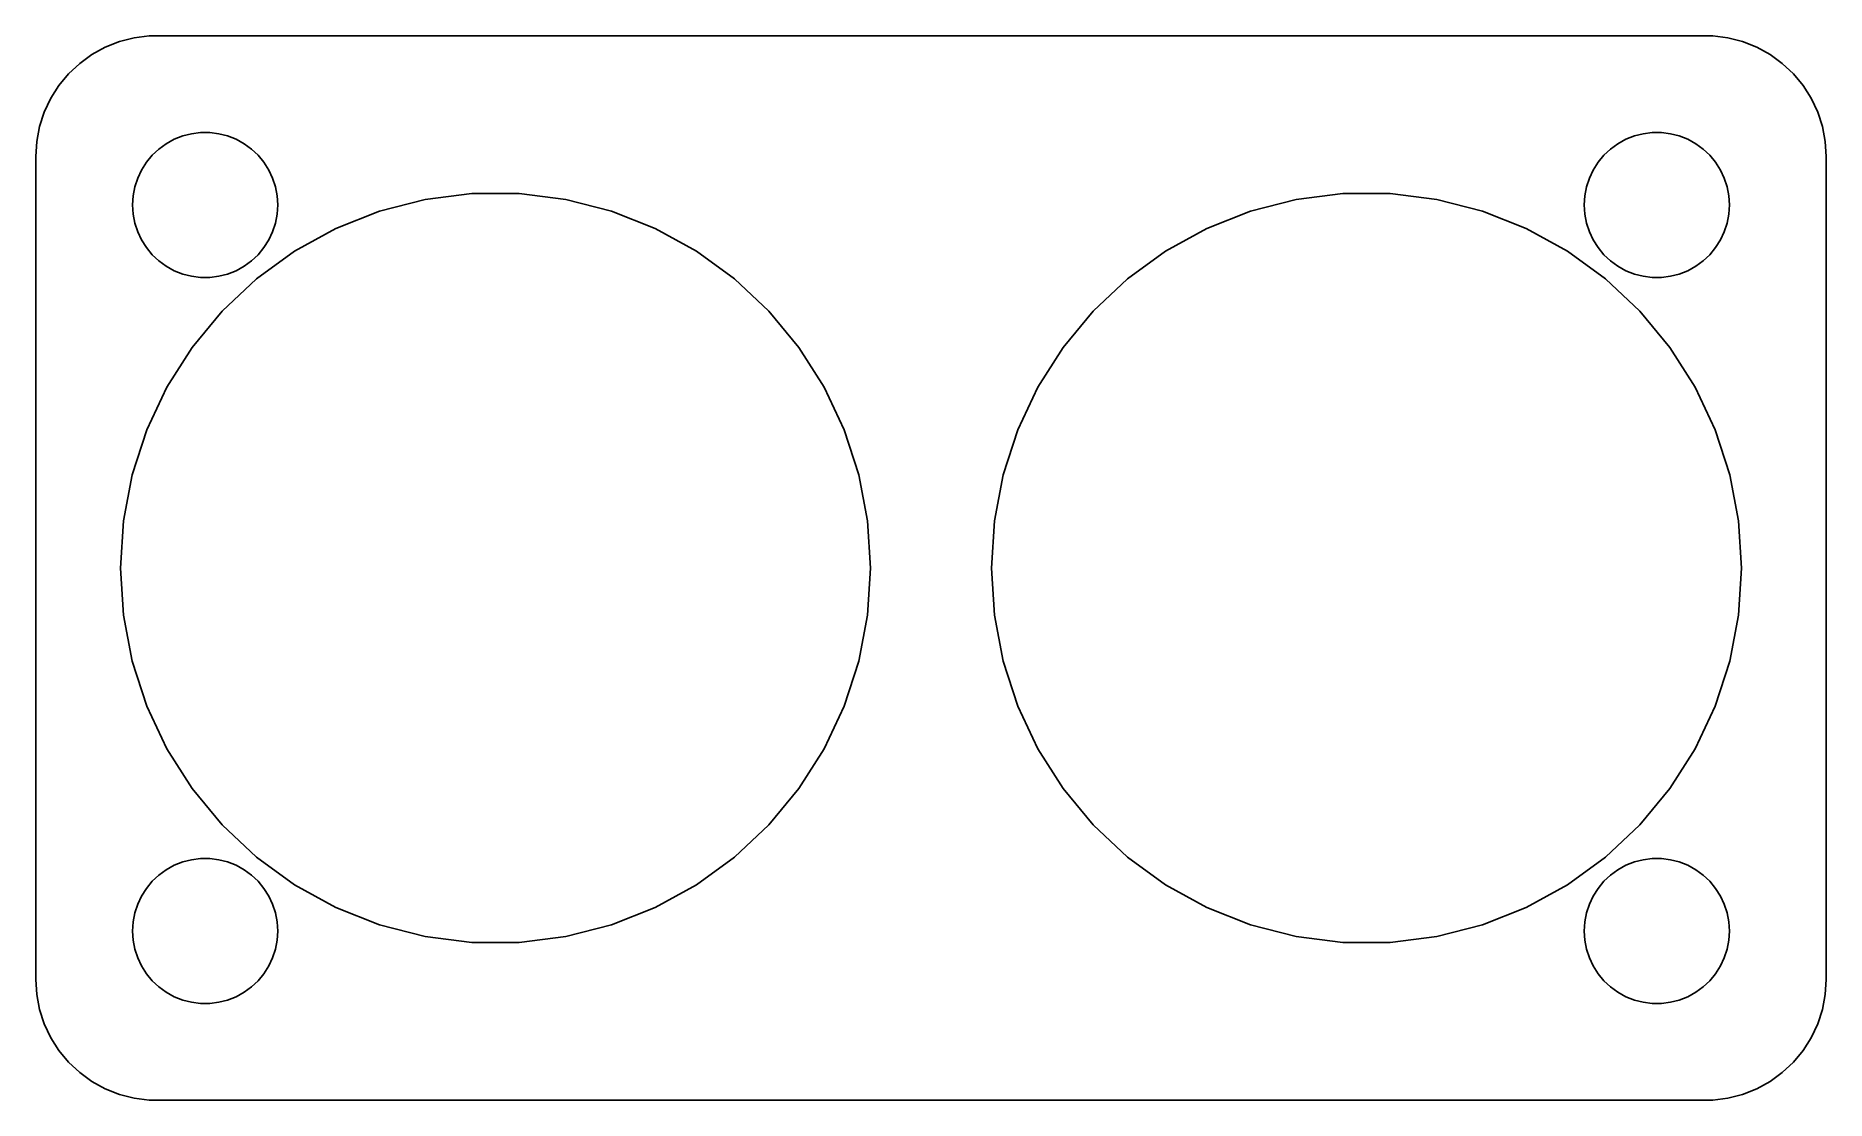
# Model space of a CAD drawing. Header units: metres. Extents: x -37 to 37, y 32 to 76.
import ezdxf

# ---------------------------------------------------------------- set-up
doc = ezdxf.new("R2010")
doc.units = ezdxf.units.M

msp = doc.modelspace()

# ---------------------------------------------------------------- linework, layer by layer
for p, q in [((-34.1289, 75.5241), (-34.6791, 75.2216)), ((-33.5451, 75.7553), (-34.1289, 75.5241)), ((-32.9369, 75.9114), (-33.5451, 75.7553)), ((-32.3139, 75.9901), (-32.9369, 75.9114)), ((32.3139, 75.9901), (-32.3139, 75.9901)), ((32.9369, 75.9114), (32.3139, 75.9901)), ((33.5451, 75.7553), (32.9369, 75.9114)), ((34.1289, 75.5241), (33.5451, 75.7553)), ((34.6791, 75.2216), (34.1289, 75.5241)), ((-35.1871, 74.8526), (-35.6448, 74.4227)), ((-34.6791, 75.2216), (-35.1871, 74.8526)), ((35.1871, 74.8526), (34.6791, 75.2216)), ((35.6448, 74.4227), (35.1871, 74.8526)), ((-35.6448, 74.4227), (-36.0451, 73.9389)), ((36.0451, 73.9389), (35.6448, 74.4227)), ((-36.3815, 73.4088), (-36.6489, 72.8406)), ((-36.0451, 73.9389), (-36.3815, 73.4088)), ((36.3815, 73.4088), (36.0451, 73.9389)), ((36.6489, 72.8406), (36.3815, 73.4088)), ((-36.6489, 72.8406), (-36.8429, 72.2434)), ((36.8429, 72.2434), (36.6489, 72.8406)), ((-36.8429, 72.2434), (-36.9606, 71.6267)), ((-31.2773, 71.7145), (-30.927, 71.8532)), ((-30.927, 71.8532), (-30.5621, 71.9469)), ((-30.5621, 71.9469), (-30.1884, 71.9941)), ((-30.1884, 71.9941), (-29.8116, 71.9941)), ((-29.8116, 71.9941), (-29.4379, 71.9469)), ((-29.4379, 71.9469), (-29.0729, 71.8532)), ((-29.0729, 71.8532), (-28.7227, 71.7145)), ((28.7227, 71.7145), (29.0729, 71.8532)), ((29.0729, 71.8532), (29.4379, 71.9469)), ((29.4379, 71.9469), (29.8116, 71.9941)), ((29.8116, 71.9941), (30.1884, 71.9941)), ((30.1884, 71.9941), (30.5621, 71.9469)), ((30.5621, 71.9469), (30.927, 71.8532)), ((30.927, 71.8532), (31.2773, 71.7145)), ((36.9606, 71.6267), (36.8429, 72.2434)), ((-36.9606, 71.6267), (-37, 71)), ((-32.427, 70.7634), (-32.1869, 71.0536)), ((-32.1869, 71.0536), (-31.9123, 71.3115)), ((-31.9123, 71.3115), (-31.6075, 71.533)), ((-31.6075, 71.533), (-31.2773, 71.7145)), ((-28.7227, 71.7145), (-28.3925, 71.533)), ((-28.3925, 71.533), (-28.0877, 71.3115)), ((-28.0877, 71.3115), (-27.8131, 71.0536)), ((-27.8131, 71.0536), (-27.5729, 70.7634)), ((27.5729, 70.7634), (27.8131, 71.0536)), ((27.8131, 71.0536), (28.0877, 71.3115)), ((28.0877, 71.3115), (28.3925, 71.533)), ((28.3925, 71.533), (28.7227, 71.7145)), ((31.2773, 71.7145), (31.6075, 71.533)), ((31.6075, 71.533), (31.9123, 71.3115)), ((31.9123, 71.3115), (32.1869, 71.0536)), ((32.1869, 71.0536), (32.427, 70.7634)), ((37, 71), (36.9606, 71.6267)), ((-37, 71), (-37, 37)), ((-32.7893, 70.1044), (-32.6289, 70.4453)), ((-32.6289, 70.4453), (-32.427, 70.7634)), ((-27.5729, 70.7634), (-27.3711, 70.4453)), ((-27.3711, 70.4453), (-27.2107, 70.1044)), ((27.2107, 70.1044), (27.3711, 70.4453)), ((27.3711, 70.4453), (27.5729, 70.7634)), ((32.427, 70.7634), (32.6289, 70.4453)), ((32.6289, 70.4453), (32.7893, 70.1044)), ((37, 37), (37, 71)), ((-32.9763, 69.376), (-32.9057, 69.7461)), ((-32.9057, 69.7461), (-32.7893, 70.1044)), ((-27.2107, 70.1044), (-27.0942, 69.7461)), ((-27.0942, 69.7461), (-27.0237, 69.376)), ((27.0237, 69.376), (27.0942, 69.7461)), ((27.0942, 69.7461), (27.2107, 70.1044)), ((32.7893, 70.1044), (32.9057, 69.7461)), ((32.9057, 69.7461), (32.9763, 69.376)), ((-33, 69), (-32.9763, 69.376)), ((-32.9763, 68.624), (-33, 69)), ((-27.0237, 69.376), (-27, 69)), ((-27, 69), (-27.0237, 68.624)), ((-22.7897, 68.7414), (-20.9044, 69.2254)), ((-20.9044, 69.2254), (-18.9733, 69.4694)), ((-18.9733, 69.4694), (-17.0267, 69.4694)), ((-17.0267, 69.4694), (-15.0956, 69.2254)), ((-15.0956, 69.2254), (-13.2102, 68.7414)), ((13.2102, 68.7414), (15.0956, 69.2254)), ((15.0956, 69.2254), (17.0267, 69.4694)), ((17.0267, 69.4694), (18.9733, 69.4694)), ((18.9733, 69.4694), (20.9044, 69.2254)), ((20.9044, 69.2254), (22.7897, 68.7414)), ((27, 69), (27.0237, 69.376)), ((27.0237, 68.624), (27, 69)), ((32.9763, 69.376), (33, 69)), ((33, 69), (32.9763, 68.624)), ((-32.9057, 68.2539), (-32.9763, 68.624)), ((-32.7893, 67.8956), (-32.9057, 68.2539)), ((-27.0942, 68.2539), (-27.2107, 67.8956)), ((-27.0237, 68.624), (-27.0942, 68.2539)), ((-24.5996, 68.0248), (-22.7897, 68.7414)), ((-13.2102, 68.7414), (-11.4004, 68.0248)), ((11.4004, 68.0248), (13.2102, 68.7414)), ((22.7897, 68.7414), (24.5996, 68.0248)), ((27.0942, 68.2539), (27.0237, 68.624)), ((27.2107, 67.8956), (27.0942, 68.2539)), ((32.9057, 68.2539), (32.7893, 67.8956)), ((32.9763, 68.624), (32.9057, 68.2539)), ((-32.6289, 67.5547), (-32.7893, 67.8956)), ((-32.427, 67.2366), (-32.6289, 67.5547)), ((-27.3711, 67.5547), (-27.5729, 67.2366)), ((-27.2107, 67.8956), (-27.3711, 67.5547)), ((-26.3053, 67.0871), (-24.5996, 68.0248)), ((-11.4004, 68.0248), (-9.69467, 67.0871)), ((9.69467, 67.0871), (11.4004, 68.0248)), ((24.5996, 68.0248), (26.3053, 67.0871)), ((27.3711, 67.5547), (27.2107, 67.8956)), ((27.5729, 67.2366), (27.3711, 67.5547)), ((32.6289, 67.5547), (32.427, 67.2366)), ((32.7893, 67.8956), (32.6289, 67.5547)), ((-32.1869, 66.9464), (-32.427, 67.2366)), ((-31.9123, 66.6884), (-32.1869, 66.9464)), ((-31.6075, 66.467), (-31.9123, 66.6884)), ((-28.0877, 66.6884), (-28.3925, 66.467)), ((-27.8131, 66.9464), (-28.0877, 66.6884)), ((-27.8801, 65.9429), (-26.3053, 67.0871)), ((-27.5729, 67.2366), (-27.8131, 66.9464)), ((-9.69467, 67.0871), (-8.11992, 65.9429)), ((8.11992, 65.9429), (9.69467, 67.0871)), ((26.3053, 67.0871), (27.8801, 65.9429)), ((27.8131, 66.9464), (27.5729, 67.2366)), ((28.0877, 66.6884), (27.8131, 66.9464)), ((28.3925, 66.467), (28.0877, 66.6884)), ((31.9123, 66.6884), (31.6075, 66.467)), ((32.1869, 66.9464), (31.9123, 66.6884)), ((32.427, 67.2366), (32.1869, 66.9464)), ((-31.2773, 66.2855), (-31.6075, 66.467)), ((-30.927, 66.1468), (-31.2773, 66.2855)), ((-30.5621, 66.0531), (-30.927, 66.1468)), ((-30.1884, 66.0059), (-30.5621, 66.0531)), ((-29.8116, 66.0059), (-30.1884, 66.0059)), ((-29.4379, 66.0531), (-29.8116, 66.0059)), ((-29.0729, 66.1468), (-29.4379, 66.0531)), ((-29.299, 64.6105), (-27.8801, 65.9429)), ((-28.7227, 66.2855), (-29.0729, 66.1468)), ((-28.3925, 66.467), (-28.7227, 66.2855)), ((-8.11992, 65.9429), (-6.70097, 64.6105)), ((6.70097, 64.6105), (8.11992, 65.9429)), ((27.8801, 65.9429), (29.299, 64.6105)), ((28.7227, 66.2855), (28.3925, 66.467)), ((29.0729, 66.1468), (28.7227, 66.2855)), ((29.4379, 66.0531), (29.0729, 66.1468)), ((29.8116, 66.0059), (29.4379, 66.0531)), ((30.1884, 66.0059), (29.8116, 66.0059)), ((30.5621, 66.0531), (30.1884, 66.0059)), ((30.927, 66.1468), (30.5621, 66.0531)), ((31.2773, 66.2855), (30.927, 66.1468)), ((31.6075, 66.467), (31.2773, 66.2855)), ((-30.5397, 63.1107), (-29.299, 64.6105)), ((-6.70097, 64.6105), (-5.46024, 63.1107)), ((5.46024, 63.1107), (6.70097, 64.6105)), ((29.299, 64.6105), (30.5397, 63.1107)), ((-31.5827, 61.4672), (-30.5397, 63.1107)), ((-5.46024, 63.1107), (-4.41724, 61.4672)), ((4.41724, 61.4672), (5.46024, 63.1107)), ((30.5397, 63.1107), (31.5827, 61.4672)), ((-32.4115, 59.7059), (-31.5827, 61.4672)), ((-4.41724, 61.4672), (-3.58846, 59.7059)), ((3.58846, 59.7059), (4.41724, 61.4672)), ((31.5827, 61.4672), (32.4115, 59.7059)), ((-33.013, 57.8547), (-32.4115, 59.7059)), ((-3.58846, 59.7059), (-2.98695, 57.8547)), ((2.98695, 57.8547), (3.58846, 59.7059)), ((32.4115, 59.7059), (33.013, 57.8547)), ((-33.3778, 55.9427), (-33.013, 57.8547)), ((-2.98695, 57.8547), (-2.62221, 55.9427)), ((2.62221, 55.9427), (2.98695, 57.8547)), ((33.013, 57.8547), (33.3778, 55.9427)), ((-33.5, 54), (-33.3778, 55.9427)), ((-2.62221, 55.9427), (-2.5, 54)), ((2.5, 54), (2.62221, 55.9427)), ((33.3778, 55.9427), (33.5, 54)), ((-33.3778, 52.0573), (-33.5, 54)), ((-2.5, 54), (-2.62221, 52.0573)), ((2.62221, 52.0573), (2.5, 54)), ((33.5, 54), (33.3778, 52.0573)), ((-33.013, 50.1453), (-33.3778, 52.0573)), ((-2.62221, 52.0573), (-2.98695, 50.1453)), ((2.98695, 50.1453), (2.62221, 52.0573)), ((33.3778, 52.0573), (33.013, 50.1453)), ((-32.4115, 48.2941), (-33.013, 50.1453)), ((-2.98695, 50.1453), (-3.58846, 48.2941)), ((3.58846, 48.2941), (2.98695, 50.1453)), ((33.013, 50.1453), (32.4115, 48.2941)), ((-31.5827, 46.5328), (-32.4115, 48.2941)), ((-3.58846, 48.2941), (-4.41724, 46.5328)), ((4.41724, 46.5328), (3.58846, 48.2941)), ((32.4115, 48.2941), (31.5827, 46.5328)), ((-30.5397, 44.8893), (-31.5827, 46.5328)), ((-4.41724, 46.5328), (-5.46024, 44.8893)), ((5.46024, 44.8893), (4.41724, 46.5328)), ((31.5827, 46.5328), (30.5397, 44.8893)), ((-29.299, 43.3895), (-30.5397, 44.8893)), ((-5.46024, 44.8893), (-6.70097, 43.3895)), ((6.70097, 43.3895), (5.46024, 44.8893)), ((30.5397, 44.8893), (29.299, 43.3895)), ((-27.8801, 42.0571), (-29.299, 43.3895)), ((-6.70097, 43.3895), (-8.11992, 42.0571)), ((8.11992, 42.0571), (6.70097, 43.3895)), ((29.299, 43.3895), (27.8801, 42.0571)), ((-31.9123, 41.3116), (-31.6075, 41.533)), ((-31.6075, 41.533), (-31.2773, 41.7145)), ((-31.2773, 41.7145), (-30.927, 41.8532)), ((-30.927, 41.8532), (-30.5621, 41.9469)), ((-30.5621, 41.9469), (-30.1884, 41.9941)), ((-30.1884, 41.9941), (-29.8116, 41.9941)), ((-29.8116, 41.9941), (-29.4379, 41.9469)), ((-29.4379, 41.9469), (-29.0729, 41.8532)), ((-29.0729, 41.8532), (-28.7227, 41.7145)), ((-28.7227, 41.7145), (-28.3925, 41.533)), ((-28.3925, 41.533), (-28.0877, 41.3116)), ((-26.3053, 40.9129), (-27.8801, 42.0571)), ((-8.11992, 42.0571), (-9.69467, 40.9129)), ((9.69467, 40.9129), (8.11992, 42.0571)), ((27.8801, 42.0571), (26.3053, 40.9129)), ((28.0877, 41.3116), (28.3925, 41.533)), ((28.3925, 41.533), (28.7227, 41.7145)), ((28.7227, 41.7145), (29.0729, 41.8532)), ((29.0729, 41.8532), (29.4379, 41.9469)), ((29.4379, 41.9469), (29.8116, 41.9941)), ((29.8116, 41.9941), (30.1884, 41.9941)), ((30.1884, 41.9941), (30.5621, 41.9469)), ((30.5621, 41.9469), (30.927, 41.8532)), ((30.927, 41.8532), (31.2773, 41.7145)), ((31.2773, 41.7145), (31.6075, 41.533)), ((31.6075, 41.533), (31.9123, 41.3116)), ((-32.6289, 40.4453), (-32.427, 40.7634)), ((-32.427, 40.7634), (-32.1869, 41.0536)), ((-32.1869, 41.0536), (-31.9123, 41.3116)), ((-28.0877, 41.3116), (-27.8131, 41.0536)), ((-27.8131, 41.0536), (-27.5729, 40.7634)), ((-27.5729, 40.7634), (-27.3711, 40.4453)), ((-24.5996, 39.9752), (-26.3053, 40.9129)), ((-9.69467, 40.9129), (-11.4004, 39.9752)), ((11.4004, 39.9752), (9.69467, 40.9129)), ((26.3053, 40.9129), (24.5996, 39.9752)), ((27.3711, 40.4453), (27.5729, 40.7634)), ((27.5729, 40.7634), (27.8131, 41.0536)), ((27.8131, 41.0536), (28.0877, 41.3116)), ((31.9123, 41.3116), (32.1869, 41.0536)), ((32.1869, 41.0536), (32.427, 40.7634)), ((32.427, 40.7634), (32.6289, 40.4453)), ((-32.9057, 39.7461), (-32.7893, 40.1044)), ((-32.7893, 40.1044), (-32.6289, 40.4453)), ((-27.3711, 40.4453), (-27.2107, 40.1044)), ((-27.2107, 40.1044), (-27.0942, 39.7461)), ((-22.7897, 39.2586), (-24.5996, 39.9752)), ((-11.4004, 39.9752), (-13.2102, 39.2586)), ((13.2102, 39.2586), (11.4004, 39.9752)), ((24.5996, 39.9752), (22.7897, 39.2586)), ((27.0942, 39.7461), (27.2107, 40.1044)), ((27.2107, 40.1044), (27.3711, 40.4453)), ((32.6289, 40.4453), (32.7893, 40.1044)), ((32.7893, 40.1044), (32.9057, 39.7461)), ((-33, 39), (-32.9763, 39.376)), ((-32.9763, 39.376), (-32.9057, 39.7461)), ((-27.0942, 39.7461), (-27.0237, 39.376)), ((-27.0237, 39.376), (-27, 39)), ((-20.9044, 38.7746), (-22.7897, 39.2586)), ((-13.2102, 39.2586), (-15.0956, 38.7746)), ((15.0956, 38.7746), (13.2102, 39.2586)), ((22.7897, 39.2586), (20.9044, 38.7746)), ((27, 39), (27.0237, 39.376)), ((27.0237, 39.376), (27.0942, 39.7461)), ((32.9057, 39.7461), (32.9763, 39.376)), ((32.9763, 39.376), (33, 39)), ((-32.9763, 38.624), (-33, 39)), ((-32.9057, 38.2539), (-32.9763, 38.624)), ((-27.0237, 38.624), (-27.0942, 38.2539)), ((-27, 39), (-27.0237, 38.624)), ((-18.9733, 38.5306), (-20.9044, 38.7746)), ((-17.0267, 38.5306), (-18.9733, 38.5306)), ((-15.0956, 38.7746), (-17.0267, 38.5306)), ((17.0267, 38.5306), (15.0956, 38.7746)), ((18.9733, 38.5306), (17.0267, 38.5306)), ((20.9044, 38.7746), (18.9733, 38.5306)), ((27.0237, 38.624), (27, 39)), ((27.0942, 38.2539), (27.0237, 38.624)), ((32.9763, 38.624), (32.9057, 38.2539)), ((33, 39), (32.9763, 38.624)), ((-32.7893, 37.8956), (-32.9057, 38.2539)), ((-32.6289, 37.5547), (-32.7893, 37.8956)), ((-27.2107, 37.8956), (-27.3711, 37.5547)), ((-27.0942, 38.2539), (-27.2107, 37.8956)), ((27.2107, 37.8956), (27.0942, 38.2539)), ((27.3711, 37.5547), (27.2107, 37.8956)), ((32.7893, 37.8956), (32.6289, 37.5547)), ((32.9057, 38.2539), (32.7893, 37.8956)), ((-37, 37), (-36.9606, 36.3733)), ((-32.427, 37.2366), (-32.6289, 37.5547)), ((-32.1869, 36.9464), (-32.427, 37.2366)), ((-27.5729, 37.2366), (-27.8131, 36.9464)), ((-27.3711, 37.5547), (-27.5729, 37.2366)), ((27.5729, 37.2366), (27.3711, 37.5547)), ((27.8131, 36.9464), (27.5729, 37.2366)), ((32.427, 37.2366), (32.1869, 36.9464)), ((32.6289, 37.5547), (32.427, 37.2366)), ((36.9606, 36.3733), (37, 37)), ((-36.9606, 36.3733), (-36.8429, 35.7566)), ((-31.9123, 36.6885), (-32.1869, 36.9464)), ((-31.6075, 36.467), (-31.9123, 36.6885)), ((-31.2773, 36.2855), (-31.6075, 36.467)), ((-30.927, 36.1468), (-31.2773, 36.2855)), ((-28.7227, 36.2855), (-29.0729, 36.1468)), ((-28.3925, 36.467), (-28.7227, 36.2855)), ((-28.0877, 36.6885), (-28.3925, 36.467)), ((-27.8131, 36.9464), (-28.0877, 36.6885)), ((28.0877, 36.6885), (27.8131, 36.9464)), ((28.3925, 36.467), (28.0877, 36.6885)), ((28.7227, 36.2855), (28.3925, 36.467)), ((29.0729, 36.1468), (28.7227, 36.2855)), ((31.2773, 36.2855), (30.927, 36.1468)), ((31.6075, 36.467), (31.2773, 36.2855)), ((31.9123, 36.6885), (31.6075, 36.467)), ((32.1869, 36.9464), (31.9123, 36.6885)), ((36.8429, 35.7566), (36.9606, 36.3733)), ((-36.8429, 35.7566), (-36.6489, 35.1594)), ((-30.5621, 36.0531), (-30.927, 36.1468)), ((-30.1884, 36.0059), (-30.5621, 36.0531)), ((-29.8116, 36.0059), (-30.1884, 36.0059)), ((-29.4379, 36.0531), (-29.8116, 36.0059)), ((-29.0729, 36.1468), (-29.4379, 36.0531)), ((29.4379, 36.0531), (29.0729, 36.1468)), ((29.8116, 36.0059), (29.4379, 36.0531)), ((30.1884, 36.0059), (29.8116, 36.0059)), ((30.5621, 36.0531), (30.1884, 36.0059)), ((30.927, 36.1468), (30.5621, 36.0531)), ((36.6489, 35.1594), (36.8429, 35.7566)), ((-36.6489, 35.1594), (-36.3815, 34.5912)), ((36.3815, 34.5912), (36.6489, 35.1594)), ((-36.3815, 34.5912), (-36.0451, 34.0611)), ((-36.0451, 34.0611), (-35.6448, 33.5773)), ((35.6448, 33.5773), (36.0451, 34.0611)), ((36.0451, 34.0611), (36.3815, 34.5912)), ((-35.6448, 33.5773), (-35.1871, 33.1474)), ((35.1871, 33.1474), (35.6448, 33.5773)), ((-35.1871, 33.1474), (-34.6791, 32.7784)), ((-34.6791, 32.7784), (-34.1289, 32.4759)), ((34.1289, 32.4759), (34.6791, 32.7784)), ((34.6791, 32.7784), (35.1871, 33.1474)), ((-34.1289, 32.4759), (-33.5451, 32.2447)), ((-33.5451, 32.2447), (-32.9369, 32.0886)), ((-32.9369, 32.0886), (-32.3139, 32.0099)), ((-32.3139, 32.0099), (32.3139, 32.0099)), ((32.3139, 32.0099), (32.9369, 32.0886)), ((32.9369, 32.0886), (33.5451, 32.2447)), ((33.5451, 32.2447), (34.1289, 32.4759))]:
    msp.add_line(p, q)

doc.saveas('drawing.dxf')
